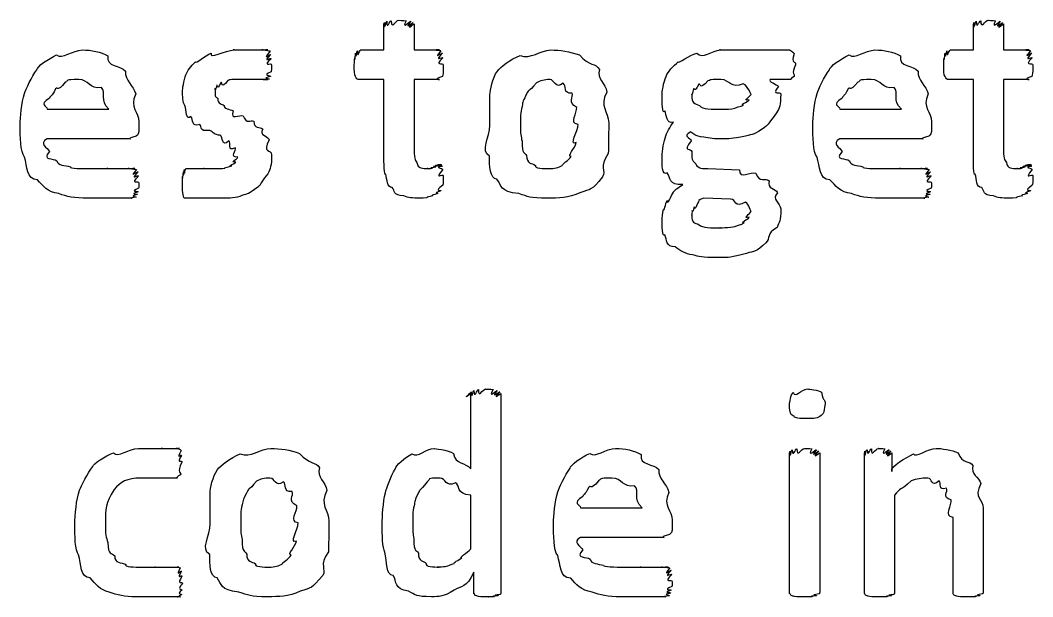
# Model space of a CAD drawing. Header units: millimetres. Extents: x 0 to 216, y 0 to 279.
# Drawn here: x 42.86 to 54.89, y 176.07 to 182.93 of the extents above; entities that cross this region are included whole.
import ezdxf

# ---------------------------------------------------------------- set-up
doc = ezdxf.new("R2010")
doc.units = ezdxf.units.MM
doc.layers.get('0').update_dxf_attribs({"linetype": 'CONTINUOUS'})

msp = doc.modelspace()

# ---------------------------------------------------------------- linework, layer by layer
at = {"color": 0}
for p, q in [((47.1812, 182.573), (47.1812, 182.882)), ((47.5396, 182.882), (47.5396, 182.573)), ((54.1884, 182.573), (54.1884, 182.882)), ((54.5469, 182.882), (54.5469, 182.573)), ((46.9057, 182.573), (47.1812, 182.573)), ((47.5396, 182.573), (47.8427, 182.573)), ((51.4685, 182.573), (52.0086, 182.573)), ((53.9129, 182.573), (54.1884, 182.573)), ((54.5469, 182.573), (54.8499, 182.573)), ((52.0746, 182.397), (52.0746, 182.397)), ((47.1812, 182.221), (46.9, 182.221)), ((47.1812, 181.328), (47.1812, 182.221)), ((47.8427, 182.221), (47.5396, 182.221)), ((47.5396, 182.221), (47.5396, 181.449)), ((52.0139, 182.221), (51.7715, 182.221)), ((54.1884, 182.221), (53.9076, 182.221)), ((54.1884, 181.328), (54.1884, 182.221)), ((54.8499, 182.221), (54.5469, 182.221)), ((54.5469, 182.221), (54.5469, 181.449)), ((51.5454, 182.044), (51.5454, 182.044)), ((43.1782, 181.868), (43.9113, 181.868)), ((52.5999, 181.868), (53.3329, 181.868)), ((44.2694, 181.719), (44.2694, 181.659)), ((49.4894, 181.686), (49.4894, 181.686)), ((49.8531, 181.708), (49.8531, 181.708)), ((53.691, 181.719), (53.691, 181.659)), ((44.1646, 181.515), (43.1782, 181.515)), ((53.5862, 181.515), (52.5999, 181.515)), ((45.8459, 181.328), (45.8459, 181.328)), ((51.0328, 181.162), (51.4078, 181.146)), ((47.8868, 181.08), (47.8868, 181.08)), ((54.894, 181.08), (54.894, 181.08)), ((51.3031, 180.799), (50.9834, 180.81)), ((51.5454, 180.655), (51.5454, 180.655)), ((48.2134, 177.595), (48.2134, 178.488)), ((48.5719, 178.488), (48.5719, 176.129)), ((52.4274, 178.366), (52.4274, 178.366)), ((52.003, 176.129), (52.003, 177.782)), ((52.3614, 177.782), (52.3614, 176.129)), ((52.8934, 176.129), (52.8934, 177.782)), ((53.2183, 177.782), (53.2183, 177.562)), ((48.2134, 176.641), (48.2134, 177.28)), ((53.2515, 177.28), (53.2515, 176.129)), ((49.5169, 177.131), (50.25, 177.131)), ((54.3045, 177.121), (54.3045, 176.129)), ((46.1627, 176.95), (46.1627, 176.95)), ((46.5268, 176.972), (46.5268, 176.972)), ((50.6084, 176.983), (50.6084, 176.922)), ((53.9461, 176.129), (53.9461, 177.016)), ((50.5037, 176.779), (49.5169, 176.779)), ((48.2519, 176.134), (48.2519, 176.366)), ((44.7862, 176.228), (44.7862, 176.228))]:
    msp.add_line(p, q, dxfattribs=at)
for points in [[(47.1812, 182.882), (47.1812, 182.783), (47.1826, 182.891), (47.1868, 182.899)], [(47.1868, 182.899), (47.1921, 182.797), (47.2034, 182.911), (47.2144, 182.915)], [(47.2144, 182.915), (47.2172, 182.805), (47.2475, 182.921), (47.2694, 182.921)], [(47.2694, 182.921), (47.2652, 182.808), (47.3244, 182.926), (47.3576, 182.926)], [(47.3576, 182.926), (47.3357, 182.926), (47.4239, 182.923), (47.4458, 182.921)], [(47.4458, 182.921), (47.3826, 182.805), (47.4899, 182.918), (47.5008, 182.915)], [(47.5008, 182.915), (47.4087, 182.797), (47.5245, 182.906), (47.5287, 182.899)], [(47.5287, 182.899), (47.4197, 182.783), (47.5396, 182.885), (47.5396, 182.882)], [(54.1884, 182.882), (54.1884, 182.783), (54.1898, 182.891), (54.1941, 182.899)], [(54.1941, 182.899), (54.1997, 182.797), (54.2107, 182.911), (54.2216, 182.915)], [(54.2216, 182.915), (54.2244, 182.805), (54.2548, 182.921), (54.2766, 182.921)], [(54.2766, 182.921), (54.2727, 182.808), (54.332, 182.926), (54.3648, 182.926)], [(54.3648, 182.926), (54.3429, 182.926), (54.4311, 182.923), (54.453, 182.921)], [(54.453, 182.921), (54.3899, 182.805), (54.4971, 182.918), (54.5084, 182.915)], [(54.5084, 182.915), (54.416, 182.797), (54.5317, 182.906), (54.5359, 182.899)], [(54.5359, 182.899), (54.4269, 182.783), (54.5469, 182.885), (54.5469, 182.882)], [(43.0569, 182.336), (43.0526, 182.375), (43.1959, 182.471), (43.2883, 182.513)], [(43.2883, 182.513), (43.3546, 182.455), (43.4827, 182.573), (43.597, 182.573)], [(43.597, 182.573), (43.7032, 182.573), (43.8146, 182.549), (43.9, 182.502)], [(43.9, 182.502), (43.8725, 182.364), (44.0545, 182.397), (44.1096, 182.32)], [(44.9421, 182.43), (44.9421, 182.404), (45.055, 182.509), (45.1295, 182.535)], [(45.1295, 182.535), (45.0921, 182.455), (45.296, 182.573), (45.3993, 182.573)], [(45.3993, 182.573), (45.3566, 182.573), (45.4875, 182.573), (45.5316, 182.573)], [(45.5316, 182.573), (45.562, 182.573), (45.6159, 182.573), (45.653, 182.573)], [(45.653, 182.573), (45.6364, 182.573), (45.7207, 182.573), (45.7468, 182.573)], [(45.7468, 182.573), (45.6875, 182.573), (45.7909, 182.573), (45.8018, 182.573)], [(45.8018, 182.573), (45.7137, 182.573), (45.8251, 182.568), (45.8294, 182.557)], [(45.8294, 182.557), (45.7207, 182.433), (45.835, 182.532), (45.835, 182.518)], [(45.835, 182.518), (45.7246, 182.408), (45.8403, 182.491), (45.8403, 182.469)], [(45.8403, 182.469), (45.7274, 182.367), (45.8459, 182.426), (45.8459, 182.397)], [(46.8284, 182.397), (46.8284, 182.371), (46.8298, 182.458), (46.8341, 182.48)], [(46.8341, 182.48), (46.8355, 182.415), (46.8408, 182.52), (46.845, 182.535)], [(46.845, 182.535), (46.8464, 182.444), (46.8588, 182.558), (46.8672, 182.563)], [(46.8672, 182.563), (46.8644, 182.455), (46.8905, 182.573), (46.9057, 182.573)], [(47.8427, 182.573), (47.7464, 182.573), (47.855, 182.57), (47.8592, 182.563)], [(47.8592, 182.563), (47.7573, 182.444), (47.8716, 182.549), (47.8758, 182.535)], [(47.8758, 182.535), (47.7654, 182.415), (47.8815, 182.502), (47.8815, 182.48)], [(47.8815, 182.48), (47.7682, 182.371), (47.8868, 182.43), (47.8868, 182.397)], [(48.5302, 182.32), (48.5634, 182.367), (48.6819, 182.463), (48.8005, 182.507)], [(48.8005, 182.507), (48.919, 182.455), (49.0432, 182.573), (49.1642, 182.573)], [(49.1642, 182.573), (49.2718, 182.573), (49.3917, 182.553), (49.506, 182.513)], [(49.506, 182.513), (49.6217, 182.378), (49.7018, 182.419), (49.7431, 182.342)], [(50.6801, 182.43), (50.6772, 182.408), (50.8152, 182.513), (50.9005, 182.535)], [(50.9005, 182.535), (50.9683, 182.455), (51.0826, 182.573), (51.1817, 182.573)], [(51.1817, 182.573), (51.1224, 182.573), (51.2865, 182.573), (51.3306, 182.573)], [(51.3306, 182.573), (51.332, 182.573), (51.4244, 182.573), (51.4685, 182.573)], [(52.0086, 182.573), (51.9934, 182.573), (52.0471, 182.558), (52.058, 182.529)], [(52.058, 182.529), (52.0153, 182.397), (52.0746, 182.455), (52.0746, 182.397)], [(52.4785, 182.336), (52.4743, 182.375), (52.6175, 182.471), (52.7099, 182.513)], [(52.7099, 182.513), (52.7763, 182.455), (52.9043, 182.573), (53.0186, 182.573)], [(53.0186, 182.573), (53.1248, 182.573), (53.2363, 182.549), (53.3217, 182.502)], [(53.3217, 182.502), (53.2941, 182.364), (53.4762, 182.397), (53.5312, 182.32)], [(53.8357, 182.397), (53.8357, 182.371), (53.8371, 182.458), (53.8413, 182.48)], [(53.8413, 182.48), (53.8427, 182.415), (53.8484, 182.52), (53.8522, 182.535)], [(53.8522, 182.535), (53.8536, 182.444), (53.866, 182.558), (53.8745, 182.563)], [(53.8745, 182.563), (53.8716, 182.455), (53.8977, 182.573), (53.9129, 182.573)], [(54.8499, 182.573), (54.7536, 182.573), (54.8626, 182.57), (54.8665, 182.563)], [(54.8665, 182.563), (54.7645, 182.444), (54.8792, 182.549), (54.8831, 182.535)], [(54.8831, 182.535), (54.773, 182.415), (54.8887, 182.502), (54.8887, 182.48)], [(54.8887, 182.48), (54.7758, 182.371), (54.894, 182.43), (54.894, 182.397)], [(44.8261, 182.276), (44.8388, 182.316), (44.8896, 182.386), (44.9421, 182.43)], [(45.8459, 182.397), (45.8459, 182.309), (45.8431, 182.339), (45.8403, 182.314)], [(46.845, 182.259), (46.8284, 182.276), (46.8284, 182.334), (46.8284, 182.397)], [(47.8868, 182.397), (47.8868, 182.276), (47.8825, 182.288), (47.8758, 182.259)], [(49.7431, 182.342), (49.7057, 182.228), (49.8161, 182.178), (49.8313, 182.072)], [(50.5368, 182.259), (50.5562, 182.316), (50.6208, 182.386), (50.6801, 182.43)], [(52.0746, 182.397), (52.0153, 182.276), (52.0693, 182.288), (52.058, 182.259)], [(53.8522, 182.259), (53.8357, 182.276), (53.8357, 182.334), (53.8357, 182.397)], [(54.894, 182.397), (54.894, 182.276), (54.8901, 182.288), (54.8831, 182.259)], [(42.908, 182.056), (42.9274, 182.102), (42.9934, 182.259), (43.0569, 182.336)], [(43.5529, 182.221), (43.3793, 182.221), (43.44, 182.21), (43.3931, 182.188)], [(43.8231, 182.127), (43.6771, 182.102), (43.6742, 182.221), (43.5529, 182.221)], [(44.1096, 182.32), (44.1, 182.21), (44.2048, 182.152), (44.2309, 182.05)], [(44.7876, 182.094), (44.7876, 182.084), (44.8, 182.221), (44.8261, 182.276)], [(45.4491, 182.221), (45.3016, 182.221), (45.3637, 182.217), (45.3277, 182.21)], [(45.587, 182.221), (45.5154, 182.221), (45.5002, 182.221), (45.4491, 182.221)], [(45.6918, 182.221), (45.5951, 182.221), (45.6269, 182.221), (45.587, 182.221)], [(45.7634, 182.221), (45.6544, 182.221), (45.7207, 182.221), (45.6918, 182.221)], [(45.8018, 182.221), (45.6918, 182.221), (45.781, 182.221), (45.7634, 182.221)], [(45.8184, 182.226), (45.7055, 182.221), (45.8089, 182.221), (45.8018, 182.221)], [(45.835, 182.259), (45.7165, 182.232), (45.8251, 182.233), (45.8184, 182.226)], [(45.8403, 182.314), (45.7246, 182.261), (45.8378, 182.273), (45.835, 182.259)], [(46.9, 182.221), (46.8535, 182.221), (46.8588, 182.233), (46.845, 182.259)], [(47.8758, 182.259), (47.7545, 182.221), (47.8564, 182.221), (47.8427, 182.221)], [(48.442, 182.039), (48.442, 182.091), (48.471, 182.243), (48.5302, 182.32)], [(49.1532, 182.221), (49.0883, 182.221), (49.0375, 182.207), (48.9934, 182.182)], [(49.313, 182.177), (49.2139, 182.102), (49.2153, 182.221), (49.1532, 182.221)], [(50.4871, 182.033), (50.4871, 182.062), (50.5037, 182.193), (50.5368, 182.259)], [(51.1874, 182.221), (51.0124, 182.221), (51.0769, 182.215), (51.0328, 182.204)], [(51.4519, 182.171), (51.3031, 182.102), (51.3002, 182.221), (51.1874, 182.221)], [(51.7715, 182.221), (51.744, 182.195), (51.8513, 182.167), (51.8707, 182.138)], [(52.058, 182.259), (51.9934, 182.221), (52.0319, 182.221), (52.0139, 182.221)], [(52.3296, 182.056), (52.349, 182.102), (52.415, 182.259), (52.4785, 182.336)], [(52.9745, 182.221), (52.801, 182.221), (52.8616, 182.21), (52.8147, 182.188)], [(53.2447, 182.127), (53.0987, 182.102), (53.0959, 182.221), (52.9745, 182.221)], [(53.5312, 182.32), (53.5217, 182.21), (53.6265, 182.152), (53.6526, 182.05)], [(53.9076, 182.221), (53.8607, 182.221), (53.866, 182.233), (53.8522, 182.259)], [(54.8831, 182.259), (54.7617, 182.221), (54.864, 182.221), (54.8499, 182.221)], [(43.2774, 182.111), (43.2248, 182), (43.2234, 182.044), (43.2058, 182)], [(43.3931, 182.188), (43.2883, 182.062), (43.3105, 182.144), (43.2774, 182.111)], [(43.9113, 181.868), (43.7981, 181.978), (43.8849, 182.064), (43.8231, 182.127)], [(45.1954, 182.155), (45.1651, 182.047), (45.1788, 182.13), (45.1788, 182.116)], [(45.1788, 182.116), (45.1651, 181.985), (45.1873, 182.028), (45.2067, 181.995)], [(45.2452, 182.188), (45.1873, 182.073), (45.2067, 182.168), (45.1954, 182.155)], [(45.3277, 182.21), (45.2314, 182.091), (45.267, 182.199), (45.2452, 182.188)], [(48.9934, 182.182), (48.8858, 182.051), (48.9176, 182.119), (48.8887, 182.072)], [(49.4178, 182.061), (49.3021, 182.047), (49.3571, 182.15), (49.313, 182.177)], [(50.8621, 182.111), (50.8399, 182.007), (50.8399, 182.064), (50.8399, 182.039)], [(50.9228, 182.166), (50.8688, 182.051), (50.8758, 182.132), (50.8621, 182.111)], [(51.0328, 182.204), (50.9242, 182.084), (50.9517, 182.184), (50.9228, 182.166)], [(51.5454, 182.044), (51.5454, 182.04), (51.5137, 182.141), (51.4519, 182.171)], [(51.8707, 182.138), (51.7797, 182.022), (51.8982, 182.083), (51.8982, 182.05)], [(52.699, 182.111), (52.6464, 182), (52.645, 182.044), (52.6274, 182)], [(52.8147, 182.188), (52.7099, 182.062), (52.7322, 182.144), (52.699, 182.111)], [(53.3329, 181.868), (53.2197, 181.978), (53.3065, 182.064), (53.2447, 182.127)], [(42.8583, 181.686), (42.8583, 181.765), (42.8748, 181.945), (42.908, 182.056)], [(43.2058, 182), (43.0706, 181.915), (43.1782, 181.915), (43.1782, 181.868)], [(44.2309, 182.05), (44.1508, 181.886), (44.2694, 181.836), (44.2694, 181.719)], [(44.8151, 181.912), (44.7876, 181.948), (44.7876, 182.024), (44.7876, 182.094)], [(45.2067, 181.995), (45.2067, 181.923), (45.2533, 181.937), (45.2836, 181.912)], [(48.442, 181.675), (48.442, 181.754), (48.442, 181.929), (48.442, 182.039)], [(48.8887, 182.072), (48.828, 181.956), (48.8364, 181.967), (48.8227, 181.901)], [(49.4729, 181.89), (49.3529, 181.948), (49.4425, 182.013), (49.4178, 182.061)], [(49.8313, 182.072), (49.7346, 181.897), (49.8531, 181.843), (49.8531, 181.708)], [(50.5202, 181.851), (50.4871, 181.791), (50.4871, 181.963), (50.4871, 182.033)], [(50.8399, 182.039), (50.8399, 181.93), (50.8702, 181.945), (50.9337, 181.912)], [(51.5235, 181.978), (51.4269, 181.963), (51.5454, 182.022), (51.5454, 182.044)], [(51.8982, 182.05), (51.8982, 181.904), (51.8816, 181.89), (51.8488, 181.824)], [(52.2799, 181.686), (52.2799, 181.765), (52.2965, 181.945), (52.3296, 182.056)], [(52.6274, 182), (52.4923, 181.915), (52.5999, 181.915), (52.5999, 181.868)], [(53.6526, 182.05), (53.5725, 181.886), (53.691, 181.836), (53.691, 181.719)], [(44.8867, 181.78), (44.8236, 181.727), (44.8331, 181.86), (44.8151, 181.912)], [(45.2836, 181.912), (45.2684, 181.875), (45.3513, 181.869), (45.3884, 181.851)], [(48.8227, 181.901), (48.8019, 181.827), (48.8061, 181.77), (48.8061, 181.697)], [(49.4894, 181.686), (49.3751, 181.703), (49.4841, 181.827), (49.4729, 181.89)], [(50.9337, 181.912), (50.964, 181.868), (51.0826, 181.868), (51.1926, 181.868)], [(51.1926, 181.868), (51.2547, 181.868), (51.3084, 181.871), (51.3524, 181.879)], [(51.3524, 181.879), (51.3429, 181.886), (51.4311, 181.902), (51.4572, 181.918)], [(51.4572, 181.918), (51.398, 181.919), (51.5084, 181.956), (51.5235, 181.978)], [(44.9915, 181.686), (44.8867, 181.654), (44.9199, 181.743), (44.8867, 181.78)], [(45.3884, 181.851), (45.3457, 181.72), (45.4685, 181.813), (45.5097, 181.791)], [(45.5097, 181.791), (45.5482, 181.681), (45.5951, 181.749), (45.6364, 181.725)], [(50.625, 181.714), (50.534, 181.688), (50.5449, 181.799), (50.5202, 181.851)], [(51.8488, 181.824), (51.7137, 181.654), (51.7673, 181.7), (51.7052, 181.653)], [(42.908, 181.3), (42.8583, 181.364), (42.8583, 181.539), (42.8583, 181.686)], [(44.2694, 181.659), (44.2694, 181.559), (44.2584, 181.57), (44.2366, 181.548)], [(45.1129, 181.615), (44.964, 181.603), (45.0314, 181.66), (44.9915, 181.686)], [(45.6364, 181.725), (45.6283, 181.628), (45.7108, 181.667), (45.7412, 181.631)], [(45.7412, 181.631), (45.6918, 181.559), (45.799, 181.555), (45.8184, 181.504)], [(48.4367, 181.311), (48.3235, 181.368), (48.442, 181.539), (48.442, 181.675)], [(48.8061, 181.697), (48.8019, 181.562), (48.8114, 181.554), (48.8227, 181.488)], [(49.4676, 181.471), (49.3751, 181.434), (49.4894, 181.609), (49.4894, 181.686)], [(49.8531, 181.708), (49.8531, 181.511), (49.8507, 181.454), (49.8479, 181.344)], [(50.5259, 181.526), (50.5382, 181.592), (50.5837, 181.659), (50.625, 181.714)], [(51.7052, 181.653), (51.5895, 181.562), (51.5676, 181.573), (51.4794, 181.548)], [(52.3296, 181.3), (52.2799, 181.364), (52.2799, 181.539), (52.2799, 181.686)], [(53.691, 181.659), (53.691, 181.559), (53.6801, 181.57), (53.6582, 181.548)], [(43.1782, 181.515), (43.0706, 181.46), (43.1863, 181.41), (43.2058, 181.366)], [(44.2366, 181.548), (44.1067, 181.515), (44.1897, 181.515), (44.1646, 181.515)], [(45.2342, 181.559), (45.1651, 181.562), (45.157, 181.595), (45.1129, 181.615)], [(45.339, 181.493), (45.2423, 181.408), (45.2741, 181.54), (45.2342, 181.559)], [(45.8184, 181.504), (45.7274, 181.342), (45.8459, 181.397), (45.8459, 181.328)], [(50.4871, 181.289), (50.4871, 181.335), (50.4994, 181.456), (50.5259, 181.526)], [(50.8289, 181.598), (50.7189, 181.54), (50.8346, 181.533), (50.8346, 181.493)], [(50.9834, 181.537), (50.8688, 181.548), (50.8649, 181.576), (50.8289, 181.598)], [(51.1926, 181.515), (51.1182, 181.515), (51.0494, 181.522), (50.9834, 181.537)], [(51.4794, 181.548), (51.2988, 181.515), (51.2988, 181.515), (51.1926, 181.515)], [(52.5999, 181.515), (52.4923, 181.46), (52.608, 181.41), (52.6274, 181.366)], [(53.6582, 181.548), (53.5284, 181.515), (53.6113, 181.515), (53.5862, 181.515)], [(45.4159, 181.41), (45.3058, 181.361), (45.3718, 181.471), (45.339, 181.493)], [(45.4434, 181.3), (45.3415, 181.297), (45.4339, 181.38), (45.4159, 181.41)], [(47.5396, 181.449), (47.5368, 181.258), (47.5506, 181.281), (47.5728, 181.234)], [(48.8227, 181.488), (48.8237, 181.317), (48.8516, 181.368), (48.8777, 181.317)], [(49.4069, 181.306), (49.349, 181.306), (49.4563, 181.408), (49.4676, 181.471)], [(50.8346, 181.493), (50.7213, 181.346), (50.8399, 181.413), (50.8399, 181.366)], [(54.5469, 181.449), (54.544, 181.258), (54.5578, 181.281), (54.58, 181.234)], [(43.0622, 181.03), (42.9274, 181.03), (42.9436, 181.193), (42.908, 181.3)], [(43.2058, 181.366), (43.1077, 181.258), (43.2523, 181.289), (43.2939, 181.256)], [(45.4215, 181.24), (45.3415, 181.231), (45.4434, 181.278), (45.4434, 181.3)], [(45.8459, 181.328), (45.8459, 181.187), (45.8308, 181.168), (45.8018, 181.102)], [(47.2034, 181.096), (47.1812, 181.066), (47.1812, 181.24), (47.1812, 181.328)], [(48.5249, 181.036), (48.4382, 181.037), (48.4367, 181.204), (48.4367, 181.311)], [(48.8777, 181.317), (48.8749, 181.218), (48.9384, 181.23), (48.9825, 181.201)], [(49.3021, 181.201), (49.2936, 181.213), (49.3808, 181.262), (49.4069, 181.306)], [(49.8479, 181.344), (49.7321, 181.176), (49.8256, 181.143), (49.7815, 181.063)], [(50.5478, 181.113), (50.4871, 181.066), (50.4871, 181.226), (50.4871, 181.289)], [(50.8399, 181.366), (50.8399, 181.24), (50.8564, 181.258), (50.8896, 181.218)], [(52.4838, 181.03), (52.349, 181.03), (52.3656, 181.193), (52.3296, 181.3)], [(52.6274, 181.366), (52.5293, 181.258), (52.6743, 181.289), (52.7156, 181.256)], [(54.2107, 181.096), (54.1884, 181.066), (54.1884, 181.24), (54.1884, 181.328)], [(43.2939, 181.256), (43.3063, 181.195), (43.3874, 181.203), (43.4538, 181.185)], [(43.4538, 181.185), (43.4386, 181.162), (43.5998, 181.162), (43.6961, 181.162)], [(43.6961, 181.162), (43.7293, 181.162), (43.8408, 181.162), (43.9, 181.162)], [(43.9, 181.162), (43.8464, 181.162), (44.0076, 181.162), (44.0489, 181.162)], [(44.0489, 181.162), (44.0489, 181.162), (44.1276, 181.162), (44.1537, 181.162)], [(44.1537, 181.162), (44.1043, 181.162), (44.2048, 181.162), (44.22, 181.162)], [(44.22, 181.162), (44.129, 181.162), (44.2376, 181.158), (44.2419, 181.151)], [(44.2419, 181.151), (44.1399, 181.033), (44.2542, 181.138), (44.2584, 181.124)], [(44.7985, 181.124), (44.7985, 181.033), (44.8056, 181.147), (44.8098, 181.151)], [(44.8098, 181.151), (44.8056, 181.044), (44.8179, 181.162), (44.8261, 181.162)], [(44.8261, 181.162), (44.8236, 181.162), (44.8511, 181.162), (44.8702, 181.162)], [(44.8702, 181.162), (44.8649, 181.162), (44.9157, 181.162), (44.9421, 181.162)], [(44.9421, 181.162), (44.9199, 181.162), (45.0053, 181.162), (45.0465, 181.162)], [(45.0465, 181.162), (45, 181.162), (45.1323, 181.162), (45.1845, 181.162)], [(45.1845, 181.162), (45.2092, 181.162), (45.2589, 181.164), (45.2893, 181.168)], [(45.2893, 181.168), (45.2727, 181.174), (45.3499, 181.185), (45.3718, 181.195)], [(45.3718, 181.195), (45.3168, 181.195), (45.4106, 181.22), (45.4215, 181.24)], [(47.5728, 181.234), (47.5851, 181.162), (47.6416, 181.162), (47.7051, 181.162)], [(47.7051, 181.162), (47.6691, 181.162), (47.7449, 181.164), (47.7601, 181.168)], [(47.7601, 181.168), (47.6994, 181.174), (47.7876, 181.18), (47.7986, 181.185)], [(47.7986, 181.185), (47.7241, 181.185), (47.8236, 181.197), (47.8317, 181.201)], [(47.8317, 181.201), (47.7435, 181.195), (47.8511, 181.212), (47.8592, 181.212)], [(47.8592, 181.212), (47.7545, 181.195), (47.8663, 181.209), (47.8702, 181.206)], [(47.8702, 181.206), (47.7615, 181.191), (47.8758, 181.201), (47.8758, 181.19)], [(47.8758, 181.19), (47.7654, 181.174), (47.8815, 181.169), (47.8815, 181.151)], [(47.8815, 181.151), (47.7682, 181.019), (47.8868, 181.109), (47.8868, 181.08)], [(48.9825, 181.201), (48.9631, 181.162), (49.0816, 181.162), (49.1476, 181.162)], [(49.1476, 181.162), (49.2054, 181.162), (49.258, 181.175), (49.3021, 181.201)], [(50.8896, 181.218), (50.909, 181.162), (50.9736, 181.162), (51.0328, 181.162)], [(51.4078, 181.146), (51.405, 181.03), (51.5415, 181.13), (51.6008, 181.107)], [(52.7156, 181.256), (52.7279, 181.195), (52.8091, 181.203), (52.8754, 181.185)], [(52.8754, 181.185), (52.8602, 181.162), (53.0214, 181.162), (53.1178, 181.162)], [(53.1178, 181.162), (53.1509, 181.162), (53.2624, 181.162), (53.3217, 181.162)], [(53.3217, 181.162), (53.268, 181.162), (53.4293, 181.162), (53.4705, 181.162)], [(53.4705, 181.162), (53.4705, 181.162), (53.5492, 181.162), (53.5753, 181.162)], [(53.5753, 181.162), (53.5259, 181.162), (53.6265, 181.162), (53.6416, 181.162)], [(53.6416, 181.162), (53.5506, 181.162), (53.6593, 181.158), (53.6635, 181.151)], [(53.6635, 181.151), (53.5615, 181.033), (53.6758, 181.138), (53.6801, 181.124)], [(54.58, 181.234), (54.5924, 181.162), (54.6488, 181.162), (54.7123, 181.162)], [(54.7123, 181.162), (54.6763, 181.162), (54.7522, 181.164), (54.7673, 181.168)], [(54.7673, 181.168), (54.7067, 181.174), (54.7949, 181.18), (54.8058, 181.185)], [(54.8058, 181.185), (54.7317, 181.185), (54.8308, 181.197), (54.839, 181.201)], [(54.839, 181.201), (54.7508, 181.195), (54.8584, 181.212), (54.8665, 181.212)], [(54.8665, 181.212), (54.7617, 181.195), (54.8735, 181.209), (54.8778, 181.206)], [(54.8778, 181.206), (54.7688, 181.191), (54.8831, 181.201), (54.8831, 181.19)], [(54.8831, 181.19), (54.773, 181.174), (54.8887, 181.169), (54.8887, 181.151)], [(54.8887, 181.151), (54.7758, 181.019), (54.894, 181.109), (54.894, 181.08)], [(43.3158, 180.865), (43.1807, 180.883), (43.1313, 180.956), (43.0622, 181.03)], [(44.2584, 181.124), (44.1484, 181.008), (44.2641, 181.096), (44.2641, 181.074)], [(44.2641, 181.074), (44.1508, 180.964), (44.2694, 181.025), (44.2694, 180.992)], [(44.7876, 181.069), (44.7904, 181.004), (44.7947, 181.109), (44.7985, 181.124)], [(44.7876, 180.986), (44.7876, 180.96), (44.7876, 181.047), (44.7876, 181.069)], [(45.8018, 181.102), (45.6724, 180.942), (45.7359, 180.986), (45.6805, 180.942)], [(47.2803, 180.937), (47.2144, 180.938), (47.2211, 181.033), (47.2034, 181.096)], [(47.8868, 181.08), (47.8868, 180.942), (47.8839, 180.993), (47.8815, 180.964)], [(48.7839, 180.865), (48.5553, 180.887), (48.5828, 180.961), (48.5249, 181.036)], [(49.7815, 181.063), (49.6439, 180.898), (49.6464, 180.92), (49.5117, 180.876)], [(50.7351, 180.975), (50.5672, 180.956), (50.5876, 181.058), (50.5478, 181.113)], [(51.6008, 181.107), (51.6449, 180.989), (51.7165, 181.059), (51.7606, 181.019)], [(51.7606, 181.019), (51.7331, 180.912), (51.8375, 180.934), (51.8597, 180.876)], [(52.7375, 180.865), (52.6023, 180.883), (52.553, 180.956), (52.4838, 181.03)], [(53.6801, 181.124), (53.57, 181.008), (53.6857, 181.096), (53.6857, 181.074)], [(53.6857, 181.074), (53.5725, 180.964), (53.691, 181.025), (53.691, 180.992)], [(54.2879, 180.937), (54.2216, 180.938), (54.2286, 181.033), (54.2107, 181.096)], [(54.894, 181.08), (54.894, 180.942), (54.8915, 180.993), (54.8887, 180.964)], [(44.2641, 180.931), (44.1484, 180.876), (44.2613, 180.901), (44.2584, 180.887)], [(44.2694, 180.992), (44.2694, 180.909), (44.2666, 180.949), (44.2641, 180.931)], [(44.7933, 180.854), (44.7876, 180.872), (44.7876, 180.931), (44.7876, 180.986)], [(45.6805, 180.942), (45.5662, 180.854), (45.5662, 180.865), (45.4932, 180.843)], [(47.4183, 180.837), (47.2832, 180.85), (47.3163, 180.892), (47.2803, 180.937)], [(47.8592, 180.898), (47.7435, 180.856), (47.8384, 180.876), (47.8208, 180.865)], [(47.8815, 180.964), (47.7615, 180.883), (47.8702, 180.912), (47.8592, 180.898)], [(50.625, 180.881), (50.6113, 180.89), (50.6938, 180.945), (50.7351, 180.975)], [(53.6857, 180.931), (53.57, 180.876), (53.6829, 180.901), (53.6801, 180.887)], [(53.691, 180.992), (53.691, 180.909), (53.6885, 180.949), (53.6857, 180.931)], [(54.4255, 180.837), (54.2907, 180.85), (54.3235, 180.892), (54.2879, 180.937)], [(54.8665, 180.898), (54.7508, 180.856), (54.846, 180.876), (54.828, 180.865)], [(54.8887, 180.964), (54.7688, 180.883), (54.8778, 180.912), (54.8665, 180.898)], [(43.6633, 180.81), (43.4979, 180.81), (43.415, 180.828), (43.3158, 180.865)], [(43.8781, 180.81), (43.7074, 180.81), (43.7402, 180.81), (43.6633, 180.81)], [(44.0545, 180.81), (43.9568, 180.81), (43.9441, 180.81), (43.8781, 180.81)], [(44.1812, 180.81), (44.0602, 180.81), (44.1053, 180.81), (44.0545, 180.81)], [(44.2366, 180.821), (44.1262, 180.81), (44.2143, 180.81), (44.1812, 180.81)], [(44.2528, 180.854), (44.1371, 180.828), (44.2433, 180.832), (44.2366, 180.821)], [(44.2584, 180.887), (44.1441, 180.85), (44.2556, 180.865), (44.2528, 180.854)], [(44.8208, 180.81), (44.7985, 180.81), (44.8, 180.823), (44.7933, 180.854)], [(44.8814, 180.81), (44.8236, 180.81), (44.8345, 180.81), (44.8208, 180.81)], [(44.9749, 180.81), (44.8758, 180.81), (44.9061, 180.81), (44.8814, 180.81)], [(45.1072, 180.81), (44.9531, 180.81), (45.0151, 180.81), (44.9749, 180.81)], [(45.2617, 180.81), (45.1651, 180.81), (45.1541, 180.81), (45.1072, 180.81)], [(45.4932, 180.843), (45.423, 180.81), (45.3457, 180.81), (45.2617, 180.81)], [(47.6112, 180.81), (47.5121, 180.81), (47.4733, 180.818), (47.4183, 180.837)], [(47.6885, 180.815), (47.6112, 180.81), (47.6359, 180.81), (47.6112, 180.81)], [(47.7601, 180.837), (47.662, 180.821), (47.7132, 180.822), (47.6885, 180.815)], [(47.8208, 180.865), (47.7061, 180.835), (47.782, 180.844), (47.7601, 180.837)], [(49.1314, 180.81), (48.9052, 180.81), (48.901, 180.828), (48.7839, 180.865)], [(49.5117, 180.876), (49.3751, 180.81), (49.2524, 180.81), (49.1314, 180.81)], [(50.5037, 180.677), (50.5093, 180.642), (50.5284, 180.749), (50.5478, 180.782)], [(50.5478, 180.782), (50.5492, 180.708), (50.5947, 180.848), (50.625, 180.881)], [(50.9834, 180.81), (50.9062, 180.792), (50.9295, 180.774), (50.9115, 180.755)], [(51.4794, 180.765), (51.3387, 180.686), (51.3761, 180.799), (51.3031, 180.799)], [(51.8597, 180.876), (51.7797, 180.799), (51.8982, 180.757), (51.8982, 180.683)], [(53.0849, 180.81), (52.9195, 180.81), (52.8366, 180.828), (52.7375, 180.865)], [(53.2998, 180.81), (53.129, 180.81), (53.1619, 180.81), (53.0849, 180.81)], [(53.4762, 180.81), (53.3785, 180.81), (53.3658, 180.81), (53.2998, 180.81)], [(53.6028, 180.81), (53.4818, 180.81), (53.527, 180.81), (53.4762, 180.81)], [(53.6582, 180.821), (53.5478, 180.81), (53.636, 180.81), (53.6028, 180.81)], [(53.6744, 180.854), (53.5587, 180.828), (53.6649, 180.832), (53.6582, 180.821)], [(53.6801, 180.887), (53.5658, 180.85), (53.6773, 180.865), (53.6744, 180.854)], [(54.6185, 180.81), (54.5193, 180.81), (54.4809, 180.818), (54.4255, 180.837)], [(54.6957, 180.815), (54.6185, 180.81), (54.6435, 180.81), (54.6185, 180.81)], [(54.7673, 180.837), (54.6696, 180.821), (54.7204, 180.822), (54.6957, 180.815)], [(54.828, 180.865), (54.7137, 180.835), (54.7896, 180.844), (54.7673, 180.837)], [(50.4871, 180.556), (50.4871, 180.564), (50.4927, 180.637), (50.5037, 180.677)], [(50.8455, 180.661), (50.8399, 180.575), (50.8399, 180.626), (50.8399, 180.611)], [(50.8674, 180.705), (50.8469, 180.608), (50.8483, 180.676), (50.8455, 180.661)], [(50.9115, 180.755), (50.8688, 180.637), (50.8787, 180.72), (50.8674, 180.705)], [(51.5454, 180.655), (51.5454, 180.637), (51.5235, 180.741), (51.4794, 180.765)], [(51.8982, 180.683), (51.8982, 180.531), (51.883, 180.533), (51.8541, 180.462)], [(50.5202, 180.374), (50.4871, 180.34), (50.4871, 180.49), (50.4871, 180.556)], [(50.8399, 180.611), (50.8399, 180.509), (50.8688, 180.522), (50.9281, 180.496)], [(51.4629, 180.517), (51.4022, 180.516), (51.5126, 180.559), (51.5235, 180.584)], [(51.5235, 180.584), (51.4269, 180.564), (51.5454, 180.63), (51.5454, 180.655)], [(50.9281, 180.496), (50.9612, 180.457), (51.0741, 180.457), (51.1817, 180.457)], [(51.1817, 180.457), (51.1376, 180.457), (51.3084, 180.462), (51.3524, 180.473)], [(51.3524, 180.473), (51.3472, 180.479), (51.4368, 180.499), (51.4629, 180.517)], [(51.8541, 180.462), (51.7218, 180.391), (51.7797, 180.333), (51.7218, 180.28)], [(50.6416, 180.231), (50.534, 180.23), (50.5449, 180.319), (50.5202, 180.374)], [(50.8512, 180.137), (50.763, 180.148), (50.6966, 180.191), (50.6416, 180.231)], [(51.7218, 180.28), (51.6033, 180.167), (51.5856, 180.184), (51.4904, 180.154)], [(51.1651, 180.104), (50.9351, 180.104), (50.9393, 180.115), (50.8512, 180.137)], [(51.4904, 180.154), (51.2988, 180.104), (51.2893, 180.104), (51.1651, 180.104)], [(48.2134, 178.488), (48.0977, 178.395), (48.2148, 178.501), (48.2191, 178.51)], [(48.2191, 178.51), (48.2258, 178.41), (48.2367, 178.522), (48.2519, 178.526)], [(48.2519, 178.526), (48.2547, 178.417), (48.285, 178.533), (48.3073, 178.537)], [(48.3073, 178.537), (48.2988, 178.424), (48.3567, 178.543), (48.3898, 178.543)], [(48.3898, 178.543), (48.369, 178.543), (48.4558, 178.54), (48.478, 178.537)], [(48.478, 178.537), (48.4131, 178.417), (48.5165, 178.529), (48.5278, 178.526)], [(48.5278, 178.526), (48.4396, 178.41), (48.5525, 178.516), (48.5606, 178.51)], [(48.5606, 178.51), (48.4533, 178.395), (48.5719, 178.495), (48.5719, 178.488)], [(52.003, 178.366), (52.003, 178.373), (52.0167, 178.478), (52.0471, 178.504)], [(52.0471, 178.504), (52.0651, 178.424), (52.1367, 178.543), (52.2182, 178.543)], [(52.2182, 178.543), (52.2263, 178.543), (52.3529, 178.529), (52.3833, 178.504)], [(52.3833, 178.504), (52.4027, 178.377), (52.4274, 178.435), (52.4274, 178.366)], [(52.0471, 178.223), (52.003, 178.237), (52.003, 178.296), (52.003, 178.366)], [(52.4274, 178.366), (52.4027, 178.241), (52.4108, 178.253), (52.378, 178.229)], [(52.2125, 178.19), (52.0608, 178.19), (52.076, 178.201), (52.0471, 178.223)], [(52.378, 178.229), (52.3406, 178.19), (52.2922, 178.19), (52.2125, 178.19)], [(43.7226, 177.622), (43.7198, 177.65), (43.8725, 177.749), (43.9649, 177.782)], [(43.9649, 177.782), (44.0214, 177.719), (44.1551, 177.837), (44.2627, 177.837)], [(44.2627, 177.837), (44.2969, 177.837), (44.3632, 177.837), (44.4115, 177.837)], [(44.4115, 177.837), (44.3964, 177.837), (44.5079, 177.837), (44.5491, 177.837)], [(44.5491, 177.837), (44.4775, 177.837), (44.6264, 177.837), (44.6596, 177.837)], [(44.6596, 177.837), (44.661, 177.837), (44.7146, 177.837), (44.7255, 177.837)], [(44.7255, 177.837), (44.6871, 177.837), (44.7492, 177.837), (44.753, 177.837)], [(44.753, 177.837), (44.698, 177.837), (44.7657, 177.828), (44.7696, 177.81)], [(44.7696, 177.81), (44.7051, 177.686), (44.7753, 177.777), (44.7753, 177.754)], [(45.2039, 177.584), (45.2367, 177.631), (45.3552, 177.727), (45.4738, 177.771)], [(45.4738, 177.771), (45.5923, 177.719), (45.7165, 177.837), (45.8378, 177.837)], [(45.8378, 177.837), (45.9451, 177.837), (46.065, 177.817), (46.1793, 177.777)], [(46.1793, 177.777), (46.295, 177.642), (46.3751, 177.683), (46.4164, 177.606)], [(47.3149, 177.589), (47.3177, 177.635), (47.4363, 177.73), (47.5135, 177.771)], [(47.5135, 177.771), (47.5904, 177.719), (47.6786, 177.837), (47.7781, 177.837)], [(47.7781, 177.837), (47.7739, 177.837), (47.9393, 177.817), (48.0095, 177.777)], [(48.0095, 177.777), (48.0314, 177.639), (48.1471, 177.675), (48.2134, 177.595)], [(49.3959, 177.6), (49.3917, 177.639), (49.5349, 177.735), (49.6274, 177.777)], [(49.6274, 177.777), (49.6933, 177.719), (49.8217, 177.837), (49.936, 177.837)], [(49.936, 177.837), (50.0422, 177.837), (50.1537, 177.812), (50.2391, 177.765)], [(52.003, 177.782), (52.003, 177.69), (52.0044, 177.796), (52.0086, 177.804)], [(52.0086, 177.804), (52.0139, 177.705), (52.0252, 177.817), (52.0361, 177.821)], [(52.0361, 177.821), (52.039, 177.716), (52.0693, 177.832), (52.0912, 177.832)], [(52.0912, 177.832), (52.0869, 177.719), (52.1462, 177.837), (52.1794, 177.837)], [(52.1794, 177.837), (52.1575, 177.837), (52.2457, 177.835), (52.2676, 177.832)], [(52.2676, 177.832), (52.2041, 177.716), (52.3117, 177.828), (52.3226, 177.821)], [(52.3226, 177.821), (52.2305, 177.705), (52.3462, 177.811), (52.3505, 177.804)], [(52.3505, 177.804), (52.2414, 177.69), (52.3614, 177.789), (52.3614, 177.782)], [(52.8934, 177.782), (52.8934, 177.69), (52.8948, 177.796), (52.8987, 177.804)], [(52.8987, 177.804), (52.9001, 177.705), (52.911, 177.817), (52.9262, 177.821)], [(52.9262, 177.821), (52.929, 177.716), (52.9565, 177.832), (52.9759, 177.832)], [(52.9759, 177.832), (52.9703, 177.719), (53.0257, 177.837), (53.0585, 177.837)], [(53.0585, 177.837), (53.0324, 177.837), (53.1139, 177.835), (53.1357, 177.832)], [(53.1357, 177.832), (53.0765, 177.716), (53.1742, 177.828), (53.1855, 177.821)], [(53.1855, 177.821), (53.0987, 177.705), (53.2035, 177.811), (53.2074, 177.804)], [(53.2074, 177.804), (53.1096, 177.69), (53.2183, 177.789), (53.2183, 177.782)], [(53.2183, 177.562), (53.1978, 177.631), (53.3922, 177.727), (53.4776, 177.771)], [(53.4776, 177.771), (53.4885, 177.719), (53.6554, 177.837), (53.7475, 177.837)], [(53.7475, 177.837), (53.8, 177.837), (53.9365, 177.818), (54.0067, 177.782)], [(54.0067, 177.782), (54.0618, 177.646), (54.139, 177.695), (54.1831, 177.633)], [(44.7753, 177.754), (44.7089, 177.642), (44.7809, 177.705), (44.7809, 177.672)], [(44.7809, 177.672), (44.7089, 177.54), (44.7753, 177.552), (44.7643, 177.523)], [(50.2391, 177.765), (50.2116, 177.628), (50.3936, 177.661), (50.4486, 177.584)], [(43.5624, 177.341), (43.5846, 177.385), (43.6563, 177.548), (43.7226, 177.622)], [(45.1157, 177.303), (45.1157, 177.355), (45.1446, 177.506), (45.2039, 177.584)], [(46.4164, 177.606), (46.3793, 177.491), (46.4894, 177.442), (46.5046, 177.336)], [(47.1992, 177.308), (47.2115, 177.359), (47.2627, 177.512), (47.3149, 177.589)], [(49.2471, 177.319), (49.2661, 177.366), (49.3324, 177.523), (49.3959, 177.6)], [(50.4486, 177.584), (50.4391, 177.473), (50.5435, 177.415), (50.57, 177.314)], [(54.1831, 177.633), (54.15, 177.524), (54.2576, 177.502), (54.2766, 177.418)], [(44.2902, 177.484), (44.1276, 177.484), (44.0489, 177.438), (43.9759, 177.347)], [(44.4609, 177.484), (44.3301, 177.484), (44.3562, 177.484), (44.2902, 177.484)], [(44.5823, 177.484), (44.5438, 177.484), (44.5079, 177.484), (44.4609, 177.484)], [(44.6705, 177.484), (44.6126, 177.484), (44.6183, 177.484), (44.5823, 177.484)], [(44.7255, 177.484), (44.6567, 177.484), (44.6927, 177.484), (44.6705, 177.484)], [(44.7643, 177.523), (44.6871, 177.484), (44.7393, 177.484), (44.7255, 177.484)], [(45.6667, 177.446), (45.5595, 177.315), (45.5909, 177.382), (45.562, 177.336)], [(45.8265, 177.484), (45.762, 177.484), (45.7108, 177.471), (45.6667, 177.446)], [(45.9863, 177.44), (45.8872, 177.366), (45.8886, 177.484), (45.8265, 177.484)], [(46.0911, 177.324), (45.9754, 177.311), (46.0304, 177.414), (45.9863, 177.44)], [(47.6952, 177.44), (47.5933, 177.308), (47.6208, 177.37), (47.5961, 177.319)], [(47.8497, 177.484), (47.6786, 177.484), (47.7393, 177.469), (47.6952, 177.44)], [(48.0314, 177.429), (47.9171, 177.366), (47.9118, 177.484), (47.8497, 177.484)], [(48.2134, 177.28), (48.0342, 177.297), (48.0893, 177.396), (48.0314, 177.429)], [(49.7321, 177.451), (49.6274, 177.326), (49.6492, 177.407), (49.6164, 177.374)], [(49.8919, 177.484), (49.7184, 177.484), (49.7787, 177.473), (49.7321, 177.451)], [(50.1618, 177.391), (50.0158, 177.366), (50.0133, 177.484), (49.8919, 177.484)], [(53.4501, 177.451), (53.3192, 177.326), (53.3206, 177.376), (53.2515, 177.28)], [(53.6483, 177.484), (53.5658, 177.484), (53.516, 177.473), (53.4501, 177.451)], [(53.7806, 177.451), (53.6829, 177.366), (53.6995, 177.484), (53.6483, 177.484)], [(53.8688, 177.363), (53.7559, 177.326), (53.8166, 177.432), (53.7806, 177.451)], [(54.2766, 177.418), (54.186, 177.242), (54.3045, 177.238), (54.3045, 177.121)], [(43.5074, 176.933), (43.5074, 177.043), (43.5254, 177.231), (43.5624, 177.341)], [(43.9759, 177.347), (43.8672, 177.183), (43.8711, 177.122), (43.8711, 176.95)], [(45.1157, 176.939), (45.1157, 177.017), (45.1157, 177.192), (45.1157, 177.303)], [(45.562, 177.336), (45.5013, 177.22), (45.5097, 177.231), (45.496, 177.165)], [(46.1465, 177.154), (46.0266, 177.212), (46.1162, 177.276), (46.0911, 177.324)], [(46.5046, 177.336), (46.4083, 177.161), (46.5268, 177.107), (46.5268, 176.972)], [(47.1607, 176.933), (47.1607, 177.021), (47.1731, 177.198), (47.1992, 177.308)], [(47.5961, 177.319), (47.5425, 177.209), (47.552, 177.216), (47.541, 177.154)], [(49.1973, 176.95), (49.1973, 177.028), (49.2139, 177.209), (49.2471, 177.319)], [(49.6164, 177.374), (49.5639, 177.264), (49.5625, 177.308), (49.5445, 177.264)], [(50.25, 177.131), (50.1371, 177.242), (50.2239, 177.327), (50.1618, 177.391)], [(50.57, 177.314), (50.4899, 177.149), (50.6084, 177.1), (50.6084, 176.983)], [(53.9238, 177.225), (53.8043, 177.249), (53.8939, 177.326), (53.8688, 177.363)], [(49.5445, 177.264), (49.4097, 177.178), (49.5169, 177.178), (49.5169, 177.131)], [(53.9461, 177.016), (53.8304, 177.024), (53.938, 177.173), (53.9238, 177.225)], [(45.496, 177.165), (45.4752, 177.09), (45.4794, 177.034), (45.4794, 176.961)], [(46.1627, 176.95), (46.0484, 176.966), (46.1574, 177.09), (46.1465, 177.154)], [(47.541, 177.154), (47.5202, 177.084), (47.5245, 177.028), (47.5245, 176.966)], [(43.5515, 176.57), (43.5074, 176.627), (43.5074, 176.797), (43.5074, 176.933)], [(43.8711, 176.95), (43.8672, 176.804), (43.8796, 176.784), (43.899, 176.718)], [(45.11, 176.575), (44.9972, 176.632), (45.1157, 176.802), (45.1157, 176.939)], [(45.4794, 176.961), (45.4752, 176.826), (45.4851, 176.818), (45.496, 176.751)], [(46.1409, 176.735), (46.0484, 176.698), (46.1627, 176.873), (46.1627, 176.95)], [(46.5268, 176.972), (46.5268, 176.775), (46.524, 176.718), (46.5212, 176.608)], [(47.1936, 176.602), (47.1607, 176.649), (47.1607, 176.819), (47.1607, 176.933)], [(47.5245, 176.966), (47.5202, 176.834), (47.5273, 176.828), (47.5354, 176.762)], [(49.2471, 176.564), (49.1973, 176.627), (49.1973, 176.802), (49.1973, 176.95)], [(50.5753, 176.812), (50.4458, 176.779), (50.5284, 176.779), (50.5037, 176.779)], [(50.6084, 176.922), (50.6084, 176.823), (50.5975, 176.834), (50.5753, 176.812)], [(43.899, 176.718), (43.9043, 176.558), (43.9441, 176.602), (43.9815, 176.558)], [(45.496, 176.751), (45.4974, 176.58), (45.5249, 176.632), (45.551, 176.58)], [(46.0802, 176.57), (46.0223, 176.57), (46.1299, 176.671), (46.1409, 176.735)], [(47.5354, 176.762), (47.5382, 176.587), (47.5643, 176.643), (47.5904, 176.591)], [(49.5169, 176.779), (49.4097, 176.724), (49.5254, 176.674), (49.5445, 176.63)], [(43.6894, 176.299), (43.5695, 176.296), (43.5846, 176.462), (43.5515, 176.57)], [(45.1982, 176.299), (45.1115, 176.301), (45.11, 176.468), (45.11, 176.575)], [(45.551, 176.58), (45.5482, 176.481), (45.6117, 176.494), (45.6558, 176.465)], [(45.9754, 176.465), (45.9673, 176.477), (46.0541, 176.525), (46.0802, 176.57)], [(46.5212, 176.608), (46.4054, 176.44), (46.4993, 176.407), (46.4552, 176.327)], [(47.293, 176.327), (47.2048, 176.319), (47.2158, 176.495), (47.1936, 176.602)], [(47.5904, 176.591), (47.5904, 176.488), (47.6472, 176.503), (47.6843, 176.47)], [(48.1087, 176.536), (48.0603, 176.528), (48.1764, 176.6), (48.2134, 176.641)], [(49.4012, 176.294), (49.2661, 176.294), (49.2827, 176.456), (49.2471, 176.564)], [(49.5445, 176.63), (49.4467, 176.521), (49.5914, 176.553), (49.6327, 176.52)], [(43.9815, 176.558), (43.9773, 176.47), (44.0612, 176.481), (44.1138, 176.459)], [(44.1138, 176.459), (44.0835, 176.426), (44.2295, 176.426), (44.2958, 176.426)], [(45.6558, 176.465), (45.6364, 176.426), (45.7549, 176.426), (45.8212, 176.426)], [(45.8212, 176.426), (45.8791, 176.426), (45.9313, 176.439), (45.9754, 176.465)], [(47.6843, 176.47), (47.6677, 176.426), (47.7753, 176.426), (47.8384, 176.426)], [(47.9266, 176.437), (47.9351, 176.44), (47.9848, 176.455), (48.0148, 176.47)], [(48.0148, 176.47), (47.9944, 176.473), (48.0755, 176.51), (48.1087, 176.536)], [(49.6327, 176.52), (49.6454, 176.459), (49.7265, 176.466), (49.7928, 176.448)], [(49.7928, 176.448), (49.7777, 176.426), (49.9389, 176.426), (50.0352, 176.426)], [(44.2958, 176.426), (44.3343, 176.426), (44.4183, 176.426), (44.4666, 176.426)], [(44.4666, 176.426), (44.4292, 176.426), (44.5562, 176.426), (44.5932, 176.426)], [(44.5932, 176.426), (44.6207, 176.426), (44.6596, 176.426), (44.6814, 176.426)], [(44.6814, 176.426), (44.6677, 176.426), (44.7269, 176.426), (44.7421, 176.426)], [(44.7421, 176.426), (44.6899, 176.426), (44.7544, 176.422), (44.7587, 176.415)], [(44.7587, 176.415), (44.7008, 176.294), (44.771, 176.395), (44.7753, 176.377)], [(44.7753, 176.377), (44.7089, 176.261), (44.7809, 176.341), (44.7809, 176.316)], [(46.4552, 176.327), (46.3173, 176.161), (46.3201, 176.184), (46.185, 176.139)], [(47.4747, 176.139), (47.2955, 176.164), (47.3396, 176.25), (47.293, 176.327)], [(47.8384, 176.426), (47.7587, 176.426), (47.8966, 176.429), (47.9266, 176.437)], [(48.2519, 176.366), (48.1637, 176.175), (48.0949, 176.202), (48.0148, 176.15)], [(50.0352, 176.426), (50.0683, 176.426), (50.1798, 176.426), (50.2391, 176.426)], [(50.2391, 176.426), (50.1855, 176.426), (50.3467, 176.426), (50.388, 176.426)], [(50.388, 176.426), (50.388, 176.426), (50.4666, 176.426), (50.4927, 176.426)], [(50.4927, 176.426), (50.443, 176.426), (50.5435, 176.426), (50.5587, 176.426)], [(50.5587, 176.426), (50.468, 176.426), (50.5767, 176.422), (50.5809, 176.415)], [(50.5809, 176.415), (50.479, 176.296), (50.5933, 176.401), (50.5975, 176.387)], [(50.5975, 176.387), (50.4871, 176.272), (50.6028, 176.36), (50.6028, 176.338)], [(50.6028, 176.338), (50.4899, 176.228), (50.6084, 176.288), (50.6084, 176.255)], [(43.9152, 176.129), (43.8079, 176.15), (43.7515, 176.225), (43.6894, 176.299)], [(44.7809, 176.316), (44.7118, 176.208), (44.7862, 176.261), (44.7862, 176.228)], [(44.7862, 176.228), (44.7118, 176.147), (44.7834, 176.173), (44.7809, 176.15)], [(45.4572, 176.129), (45.2286, 176.15), (45.2561, 176.225), (45.1982, 176.299)], [(49.6549, 176.129), (49.5198, 176.147), (49.47, 176.22), (49.4012, 176.294)], [(50.6084, 176.255), (50.6084, 176.173), (50.6056, 176.213), (50.6028, 176.195)], [(44.2295, 176.073), (44.1053, 176.073), (44.0062, 176.091), (43.9152, 176.129)], [(44.7753, 176.095), (44.7051, 176.073), (44.771, 176.073), (44.7643, 176.073)], [(44.7809, 176.15), (44.7089, 176.102), (44.7781, 176.109), (44.7753, 176.095)], [(45.8047, 176.073), (45.5785, 176.073), (45.5747, 176.091), (45.4572, 176.129)], [(46.185, 176.139), (46.0484, 176.073), (45.926, 176.073), (45.8047, 176.073)], [(47.7449, 176.073), (47.5643, 176.073), (47.552, 176.095), (47.4747, 176.139)], [(48.0148, 176.15), (47.8839, 176.073), (47.8441, 176.073), (47.7449, 176.073)], [(48.2575, 176.106), (48.241, 176.102), (48.2519, 176.123), (48.2519, 176.134)], [(48.285, 176.084), (48.2519, 176.087), (48.2646, 176.098), (48.2575, 176.106)], [(48.3348, 176.073), (48.2769, 176.076), (48.2988, 176.08), (48.285, 176.084)], [(48.5387, 176.084), (48.4202, 176.076), (48.5112, 176.076), (48.489, 176.073)], [(48.5606, 176.101), (48.442, 176.087), (48.5496, 176.091), (48.5387, 176.084)], [(48.5719, 176.129), (48.5719, 176.098), (48.5676, 176.108), (48.5606, 176.101)], [(50.002, 176.073), (49.8369, 176.073), (49.754, 176.091), (49.6549, 176.129)], [(50.5753, 176.084), (50.4652, 176.073), (50.5534, 176.073), (50.5202, 176.073)], [(50.5919, 176.117), (50.4762, 176.091), (50.5823, 176.095), (50.5753, 176.084)], [(50.5975, 176.15), (50.4832, 176.113), (50.5947, 176.129), (50.5919, 176.117)], [(50.6028, 176.195), (50.4871, 176.139), (50.6003, 176.164), (50.5975, 176.15)], [(52.0086, 176.106), (52.003, 176.102), (52.003, 176.12), (52.003, 176.129)], [(52.0361, 176.084), (52.0139, 176.087), (52.0153, 176.098), (52.0086, 176.106)], [(52.0912, 176.073), (52.039, 176.076), (52.0499, 176.08), (52.0361, 176.084)], [(52.3226, 176.084), (52.2041, 176.076), (52.2922, 176.076), (52.2676, 176.073)], [(52.3505, 176.106), (52.2305, 176.087), (52.3363, 176.091), (52.3226, 176.084)], [(52.3614, 176.129), (52.3586, 176.102), (52.3572, 176.113), (52.3505, 176.106)], [(52.8987, 176.106), (52.8934, 176.102), (52.8934, 176.12), (52.8934, 176.129)], [(52.9262, 176.084), (52.9043, 176.087), (52.9057, 176.098), (52.8987, 176.106)], [(52.9816, 176.073), (52.929, 176.076), (52.9399, 176.08), (52.9262, 176.084)], [(53.213, 176.084), (53.0945, 176.076), (53.1827, 176.076), (53.158, 176.073)], [(53.2405, 176.101), (53.1206, 176.087), (53.2268, 176.091), (53.213, 176.084)], [(53.2515, 176.129), (53.2486, 176.098), (53.2476, 176.108), (53.2405, 176.101)], [(53.9517, 176.101), (53.9475, 176.098), (53.9461, 176.117), (53.9461, 176.129)], [(53.9792, 176.084), (53.9584, 176.087), (53.9584, 176.097), (53.9517, 176.101)], [(54.0343, 176.073), (53.9845, 176.076), (53.993, 176.08), (53.9792, 176.084)], [(54.2657, 176.084), (54.15, 176.076), (54.2354, 176.076), (54.2107, 176.073)], [(54.2932, 176.106), (54.1747, 176.087), (54.2794, 176.091), (54.2657, 176.084)], [(54.3045, 176.129), (54.3045, 176.102), (54.3003, 176.113), (54.2932, 176.106)], [(44.3893, 176.073), (44.2793, 176.073), (44.2845, 176.073), (44.2295, 176.073)], [(44.5382, 176.073), (44.3851, 176.073), (44.4444, 176.073), (44.3893, 176.073)], [(44.6596, 176.073), (44.5946, 176.073), (44.5851, 176.073), (44.5382, 176.073)], [(44.7368, 176.073), (44.6648, 176.073), (44.6952, 176.073), (44.6596, 176.073)], [(44.7643, 176.073), (44.6938, 176.073), (44.7506, 176.073), (44.7368, 176.073)], [(48.4173, 176.073), (48.3182, 176.073), (48.3567, 176.073), (48.3348, 176.073)], [(48.489, 176.073), (48.3761, 176.073), (48.442, 176.073), (48.4173, 176.073)], [(50.2172, 176.073), (50.0461, 176.073), (50.0793, 176.073), (50.002, 176.073)], [(50.3936, 176.073), (50.2955, 176.073), (50.2832, 176.073), (50.2172, 176.073)], [(50.5202, 176.073), (50.3989, 176.073), (50.4444, 176.073), (50.3936, 176.073)], [(52.1794, 176.073), (52.0869, 176.073), (52.1159, 176.073), (52.0912, 176.073)], [(52.2676, 176.073), (52.1575, 176.073), (52.2153, 176.073), (52.1794, 176.073)], [(53.0698, 176.073), (52.9773, 176.073), (53.0063, 176.073), (52.9816, 176.073)], [(53.158, 176.073), (53.0475, 176.073), (53.1054, 176.073), (53.0698, 176.073)], [(54.1281, 176.073), (54.0314, 176.073), (54.059, 176.073), (54.0343, 176.073)], [(54.2107, 176.073), (54.1016, 176.073), (54.1609, 176.073), (54.1281, 176.073)]]:
    msp.add_open_spline(points, degree=3, dxfattribs=at)

doc.saveas('drawing.dxf')
